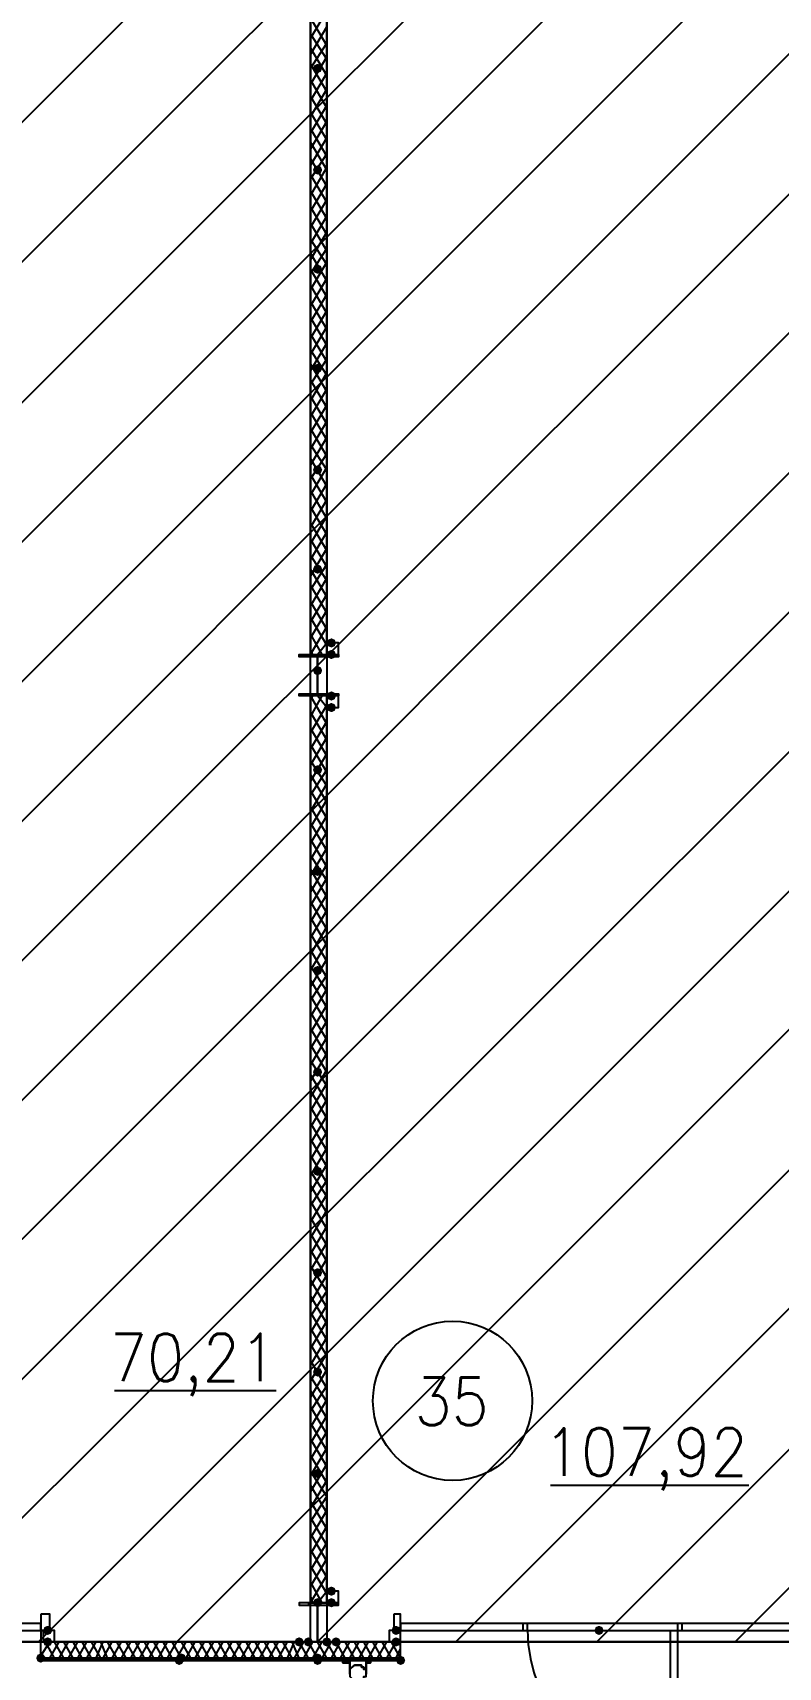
# Model space of a CAD drawing. Header units: millimetres. Extents: x 0 to 420, y 0 to 297.
# Drawn here: x 355.88 to 369.56, y 117.98 to 147.98 of the extents above; entities that cross this region are included whole.
import ezdxf

# ---------------------------------------------------------------- set-up
doc = ezdxf.new("R2010")
doc.units = ezdxf.units.MM
doc.layers.get('0').update_dxf_attribs({"linetype": 'CONTINUOUS'})
doc.styles.get("Standard").update_dxf_attribs({"font": 'STANDARD'})

msp = doc.modelspace()

# ---------------------------------------------------------------- hatches: boundary and pattern name
at = {"true_color": 0x000007}
for points in [[(361.188, 147.32), (361.163129, 147.260204), (361.103333, 147.235333), (361.043537, 147.260204), (361.018667, 147.32), (361.043537, 147.379796), (361.103333, 147.404667), (361.163129, 147.379796)], [(361.188, 145.457333), (361.163129, 145.397537), (361.103333, 145.372667), (361.043537, 145.397537), (361.018667, 145.457333), (361.043537, 145.517129), (361.103333, 145.542), (361.163129, 145.517129)], [(361.188, 143.637), (361.163129, 143.577204), (361.103333, 143.552333), (361.043537, 143.577204), (361.018667, 143.637), (361.043537, 143.696796), (361.103333, 143.721667), (361.163129, 143.696796)], [(361.188, 141.816667), (361.163129, 141.756871), (361.103333, 141.732), (361.043537, 141.756871), (361.018667, 141.816667), (361.043537, 141.876462), (361.103333, 141.901333), (361.163129, 141.876463)], [(361.188, 139.954), (361.163129, 139.894204), (361.103333, 139.869333), (361.043537, 139.894204), (361.018667, 139.954), (361.043537, 140.013796), (361.103333, 140.038667), (361.163129, 140.013796)], [(361.188, 138.133667), (361.163129, 138.073871), (361.103333, 138.049), (361.043537, 138.073871), (361.018667, 138.133667), (361.043537, 138.193462), (361.103333, 138.218333), (361.163129, 138.193463)], [(361.442, 136.779), (361.417129, 136.719204), (361.357333, 136.694333), (361.297537, 136.719204), (361.272667, 136.779), (361.297537, 136.838796), (361.357333, 136.863667), (361.417129, 136.838796)], [(361.442, 136.567333), (361.417129, 136.507537), (361.357333, 136.482667), (361.297537, 136.507537), (361.272667, 136.567333), (361.297537, 136.627129), (361.357333, 136.652), (361.417129, 136.627129)], [(361.188, 136.271), (361.163129, 136.211204), (361.103333, 136.186333), (361.043537, 136.211204), (361.018667, 136.271), (361.043537, 136.330796), (361.103333, 136.355667), (361.163129, 136.330796)], [(361.442, 135.805333), (361.417129, 135.745537), (361.357333, 135.720667), (361.297537, 135.745537), (361.272667, 135.805333), (361.297537, 135.865129), (361.357333, 135.89), (361.417129, 135.865129)], [(361.442, 135.593667), (361.417129, 135.533871), (361.357333, 135.509), (361.297537, 135.533871), (361.272667, 135.593667), (361.297537, 135.653462), (361.357333, 135.678333), (361.417129, 135.653463)], [(361.188, 134.450667), (361.163129, 134.390871), (361.103333, 134.366), (361.043537, 134.390871), (361.018667, 134.450667), (361.043537, 134.510462), (361.103333, 134.535333), (361.163129, 134.510463)], [(361.188, 132.588), (361.163129, 132.528204), (361.103333, 132.503333), (361.043537, 132.528204), (361.018667, 132.588), (361.043537, 132.647796), (361.103333, 132.672667), (361.163129, 132.647796)], [(361.188, 130.767667), (361.163129, 130.707871), (361.103333, 130.683), (361.043537, 130.707871), (361.018667, 130.767667), (361.043537, 130.827462), (361.103333, 130.852333), (361.163129, 130.827463)], [(361.188, 128.905), (361.163129, 128.845204), (361.103333, 128.820333), (361.043537, 128.845204), (361.018667, 128.905), (361.043537, 128.964796), (361.103333, 128.989667), (361.163129, 128.964796)], [(361.188, 127.084667), (361.163129, 127.024871), (361.103333, 127), (361.043537, 127.024871), (361.018667, 127.084667), (361.043537, 127.144462), (361.103333, 127.169333), (361.163129, 127.144463)], [(361.188, 125.222), (361.163129, 125.162204), (361.103333, 125.137333), (361.043537, 125.162204), (361.018667, 125.222), (361.043537, 125.281796), (361.103333, 125.306667), (361.163129, 125.281796)], [(361.188, 123.401667), (361.163129, 123.341871), (361.103333, 123.317), (361.043537, 123.341871), (361.018667, 123.401667), (361.043537, 123.461462), (361.103333, 123.486333), (361.163129, 123.461463)], [(361.188, 121.539), (361.163129, 121.479204), (361.103333, 121.454333), (361.043537, 121.479204), (361.018667, 121.539), (361.043537, 121.598796), (361.103333, 121.623667), (361.163129, 121.598796)], [(361.442, 119.38), (361.417129, 119.320204), (361.357333, 119.295333), (361.297537, 119.320204), (361.272667, 119.38), (361.297537, 119.439796), (361.357333, 119.464667), (361.417129, 119.439796)], [(361.188, 119.168333), (361.163129, 119.108538), (361.103333, 119.083667), (361.043537, 119.108538), (361.018667, 119.168333), (361.043537, 119.228129), (361.103333, 119.253), (361.163129, 119.228129)], [(361.442, 119.168333), (361.417129, 119.108538), (361.357333, 119.083667), (361.297537, 119.108538), (361.272667, 119.168333), (361.297537, 119.228129), (361.357333, 119.253), (361.417129, 119.228129)], [(356.235, 118.660333), (356.210129, 118.600538), (356.150333, 118.575667), (356.090537, 118.600538), (356.065667, 118.660333), (356.090537, 118.720129), (356.150333, 118.745), (356.210129, 118.720129)], [(356.235, 118.448667), (356.210129, 118.388871), (356.150333, 118.364), (356.090537, 118.388871), (356.065667, 118.448667), (356.090537, 118.508462), (356.150333, 118.533333), (356.210129, 118.508463)], [(360.849333, 118.448667), (360.824462, 118.388871), (360.764667, 118.364), (360.704871, 118.388871), (360.68, 118.448667), (360.704871, 118.508462), (360.764667, 118.533333), (360.824462, 118.508463)], [(361.018667, 118.448667), (360.993796, 118.388871), (360.934, 118.364), (360.874204, 118.388871), (360.849333, 118.448667), (360.874204, 118.508462), (360.934, 118.533333), (360.993796, 118.508463)], [(361.357333, 118.448667), (361.332462, 118.388871), (361.272667, 118.364), (361.212871, 118.388871), (361.188, 118.448667), (361.212871, 118.508462), (361.272667, 118.533333), (361.332462, 118.508463)], [(361.526667, 118.448667), (361.501796, 118.388871), (361.442, 118.364), (361.382204, 118.388871), (361.357333, 118.448667), (361.382204, 118.508462), (361.442, 118.533333), (361.501796, 118.508463)], [(362.627333, 118.660333), (362.602462, 118.600538), (362.542667, 118.575667), (362.482871, 118.600538), (362.458, 118.660333), (362.482871, 118.720129), (362.542667, 118.745), (362.602462, 118.720129)], [(362.627333, 118.448667), (362.602462, 118.388871), (362.542667, 118.364), (362.482871, 118.388871), (362.458, 118.448667), (362.482871, 118.508462), (362.542667, 118.533333), (362.602462, 118.508463)], [(366.352667, 118.660333), (366.327796, 118.600538), (366.268, 118.575667), (366.208204, 118.600538), (366.183333, 118.660333), (366.208204, 118.720129), (366.268, 118.745), (366.327796, 118.720129)], [(366.352667, 118.660333), (366.327796, 118.600538), (366.268, 118.575667), (366.208204, 118.600538), (366.183333, 118.660333), (366.208204, 118.720129), (366.268, 118.745), (366.327796, 118.720129)]]:
    msp.add_hatch(color=0, dxfattribs=at).paths.add_polyline_path(points, flags=0)
at = {"true_color": 0x0000fe}
for points in [[(356.108, 118.152333), (356.083129, 118.092537), (356.023333, 118.067667), (355.963538, 118.092537), (355.938667, 118.152333), (355.963537, 118.212129), (356.023333, 118.237), (356.083129, 118.212129)], [(358.648, 118.11), (358.623129, 118.050204), (358.563333, 118.025333), (358.503537, 118.050204), (358.478667, 118.11), (358.503537, 118.169796), (358.563333, 118.194667), (358.623129, 118.169796)], [(358.690333, 118.152333), (358.665462, 118.092537), (358.605667, 118.067667), (358.545871, 118.092537), (358.521, 118.152333), (358.545871, 118.212129), (358.605667, 118.237), (358.665462, 118.212129)], [(361.188, 118.152333), (361.163129, 118.092537), (361.103333, 118.067667), (361.043537, 118.092537), (361.018667, 118.152333), (361.043537, 118.212129), (361.103333, 118.237), (361.163129, 118.212129)], [(361.188, 118.152333), (361.163129, 118.092537), (361.103333, 118.067667), (361.043537, 118.092537), (361.018667, 118.152333), (361.043537, 118.212129), (361.103333, 118.237), (361.163129, 118.212129)], [(361.188, 118.11), (361.163129, 118.050204), (361.103333, 118.025333), (361.043537, 118.050204), (361.018667, 118.11), (361.043537, 118.169796), (361.103333, 118.194667), (361.163129, 118.169796)], [(361.188, 118.11), (361.163129, 118.050204), (361.103333, 118.025333), (361.043537, 118.050204), (361.018667, 118.11), (361.043537, 118.169796), (361.103333, 118.194667), (361.163129, 118.169796)], [(362.712, 118.11), (362.687129, 118.050204), (362.627333, 118.025333), (362.567538, 118.050204), (362.542667, 118.11), (362.567537, 118.169796), (362.627333, 118.194667), (362.687129, 118.169796)]]:
    msp.add_hatch(color=0, dxfattribs=at).paths.add_polyline_path(points, flags=0)
at = {"true_color": 0x000007}
h = msp.add_hatch(color=0, dxfattribs=at)
h.paths.add_polyline_path([(361.103333, 118.152333), (356.023333, 118.152333), (361.103333, 118.11)], flags=0)
h.paths.add_polyline_path([(356.023333, 118.152333), (361.103333, 118.11), (356.023333, 118.11)], flags=0)
h = msp.add_hatch(color=0, dxfattribs=at)
h.paths.add_polyline_path([(362.627333, 118.152333), (361.103333, 118.152333), (362.627333, 118.11)], flags=0)
h.paths.add_polyline_path([(361.103333, 118.152333), (362.627333, 118.11), (361.103333, 118.11)], flags=0)

# ---------------------------------------------------------------- linework, layer by layer
at = {"color": 0, "true_color": 0x000004}
for points in [[(327.787, 118.448666), (373.718667, 164.380333)], [(330.327, 118.448666), (376.301, 164.380333)], [(332.909334, 118.448666), (377.867334, 163.364333)], [(335.491667, 118.448666), (377.867334, 160.824333)], [(338.031667, 118.448666), (377.867334, 158.241999)], [(340.614, 118.448666), (377.867334, 155.701999)], [(343.154, 118.448666), (377.867334, 153.119666)], [(345.736334, 118.448666), (380.195667, 152.907999)], [(348.276334, 118.448666), (382.778, 152.907999)], [(350.858667, 118.448666), (385.318, 152.907999)], [(353.398667, 118.448666), (387.900333, 152.907999)], [(355.981, 118.448666), (390.440333, 152.907999)], [(358.521, 118.448666), (390.440333, 150.367999)], [(361.103334, 118.448666), (390.440333, 147.785666)], [(363.643334, 118.448666), (390.440333, 145.245666)], [(366.225667, 118.448666), (390.440333, 142.663333)], [(368.765667, 118.448666), (390.440333, 140.123333)]]:
    msp.add_lwpolyline(points, dxfattribs=at)
at = {"color": 0, "true_color": 0x000007}
for points in [[(343.873667, 152.908), (343.873667, 118.448667), (360.976333, 118.448667), (360.976333, 152.908), (360.722333, 152.908), (347.556667, 152.908)], [(368.723333, 152.908), (361.272667, 152.908), (361.272667, 118.448667), (373.930333, 118.448667), (373.930333, 124.502333), (390.440333, 124.502333), (390.440333, 135.805333), (390.440333, 152.908)], [(361.484333, 136.779), (361.272667, 136.779), (361.272667, 136.567333), (361.484333, 136.567333), (361.484333, 136.779), (361.272667, 136.779), (361.272667, 136.567333), (361.484333, 136.567333)], [(361.484333, 135.805333), (360.764667, 135.805333), (360.764667, 135.847667), (361.103333, 135.847667), (361.103333, 136.525), (360.764667, 136.525), (360.764667, 136.567333), (361.484333, 136.567333), (361.484333, 136.525), (361.103333, 136.525), (361.103333, 135.847667), (361.484333, 135.847667)], [(361.272667, 119.168333), (361.272667, 135.805333), (360.976333, 135.805333), (360.976333, 119.168333)], [(361.484333, 135.805333), (361.272667, 135.805333), (361.272667, 135.593667), (361.484333, 135.593667), (361.484333, 135.805333), (361.272667, 135.805333), (361.272667, 135.593667), (361.484333, 135.593667)], [(361.484333, 119.38), (361.272667, 119.38), (361.272667, 119.168333), (361.484333, 119.168333), (361.484333, 119.38), (361.272667, 119.38), (361.272667, 119.168333), (361.484333, 119.168333)], [(361.484333, 119.168333), (360.764667, 119.168333), (360.764667, 119.126), (361.103333, 119.126), (361.103333, 118.448667), (360.764667, 118.448667), (361.484333, 118.448667), (361.103333, 118.448667), (361.103333, 119.126), (361.484333, 119.126)], [(348.784333, 118.660333), (356.023333, 118.660333), (356.023333, 118.787333), (348.784333, 118.787333)], [(356.023333, 118.956667), (356.023333, 118.660333), (356.192667, 118.660333), (356.192667, 118.956667)], [(362.500333, 118.956667), (362.500333, 118.660333), (362.627333, 118.660333), (362.627333, 118.956667)], [(362.627333, 118.660333), (369.908667, 118.660333), (369.908667, 118.787333), (362.627333, 118.787333)], [(364.871, 118.660333), (364.955667, 118.660333), (364.955667, 118.787333), (364.871, 118.787333)], [(367.707333, 118.660333), (367.792, 118.660333), (367.792, 118.787333), (367.707333, 118.787333)], [(356.277333, 118.660333), (356.065667, 118.660333), (356.065667, 118.448667), (356.277333, 118.448667), (356.277333, 118.660333), (356.023333, 118.660333), (356.023333, 118.448667), (356.277333, 118.448667)], [(362.627333, 118.660333), (362.415667, 118.660333), (362.415667, 118.448667), (362.627333, 118.448667), (362.627333, 118.660333), (362.415667, 118.660333), (362.415667, 118.448667), (362.627333, 118.448667)], [(367.707333, 115.951), (367.580333, 115.951), (367.580333, 118.660333), (367.707333, 118.660333)], [(361.103333, 118.152333), (356.023333, 118.152333), (361.103333, 118.11)], [(356.023333, 118.152333), (361.103333, 118.11), (356.023333, 118.11)], [(356.023333, 118.11), (361.103333, 118.11), (361.103333, 118.152333), (356.023333, 118.152333)], [(356.023333, 118.11), (361.103333, 118.11), (361.103333, 118.152333), (356.023333, 118.152333)], [(362.627333, 118.152333), (361.103333, 118.152333), (362.627333, 118.11)], [(361.103333, 118.152333), (362.627333, 118.11), (361.103333, 118.11)], [(362.627333, 118.152333), (361.103333, 118.152333), (361.103333, 118.11), (362.627333, 118.11)], [(362.627333, 118.152333), (361.103333, 118.152333), (361.103333, 118.11), (362.627333, 118.11)], [(361.992333, 117.856), (361.992333, 117.898333), (361.992333, 117.940667), (361.95, 117.940667), (361.95, 117.983), (361.907667, 117.983), (361.907667, 118.025333), (361.865333, 118.025333), (361.823, 118.025333), (361.780667, 118.025333), (361.738333, 117.983), (361.696, 117.940667), (361.696, 117.898333), (361.696, 117.856), (361.696, 117.813667), (361.738333, 117.771333), (361.780667, 117.729), (361.823, 117.729), (361.865333, 117.729), (361.907667, 117.729), (361.907667, 117.771333), (361.95, 117.771333), (361.95, 117.813667), (361.992333, 117.813667)]]:
    msp.add_lwpolyline(points, close=True, dxfattribs=at)
for points in [[(360.976333, 152.908), (360.976333, 136.567333), (361.272667, 136.567333)], [(361.272667, 136.567333), (361.272667, 152.908)], [(360.976333, 147.870333), (361.272667, 148.378333)], [(361.272667, 147.743333), (360.976333, 148.251333)], [(360.976333, 147.574), (361.272667, 148.082)], [(361.272667, 147.489333), (360.976333, 147.955)], [(360.976333, 147.32), (361.272667, 147.785667)], [(361.272667, 147.193), (360.976333, 147.701)], [(360.976333, 147.023667), (361.272667, 147.531667)], [(361.272667, 146.896667), (360.976333, 147.404667)], [(360.976333, 146.727333), (361.272667, 147.235333)], [(361.272667, 146.600333), (360.976333, 147.108333)], [(360.976333, 146.431), (361.272667, 146.939)], [(361.272667, 146.304), (360.976333, 146.812)], [(360.976333, 146.134667), (361.272667, 146.642667)], [(361.272667, 146.007667), (360.976333, 146.515667)], [(360.976333, 145.838333), (361.272667, 146.346333)], [(361.272667, 145.711333), (360.976333, 146.219333)], [(360.976333, 145.542), (361.272667, 146.05)], [(361.272667, 145.457333), (360.976333, 145.965333)], [(360.976333, 145.288), (361.272667, 145.753667)], [(361.272667, 145.161), (360.976333, 145.669)], [(360.976333, 144.991667), (361.272667, 145.499667)], [(361.272667, 144.864667), (360.976333, 145.372667)], [(360.976333, 144.695333), (361.272667, 145.203333)], [(361.272667, 144.568333), (360.976333, 145.076333)], [(360.976333, 144.399), (361.272667, 144.907)], [(361.272667, 144.272), (360.976333, 144.78)], [(360.976333, 144.102667), (361.272667, 144.610667)], [(361.272667, 143.975667), (360.976333, 144.483667)], [(360.976333, 143.806333), (361.272667, 144.314333)], [(361.272667, 143.721667), (360.976333, 144.187333)], [(360.976333, 143.552333), (361.272667, 144.018)], [(361.272667, 143.425333), (360.976333, 143.933333)], [(360.976333, 143.256), (361.272667, 143.764)], [(361.272667, 143.129), (360.976333, 143.637)], [(360.976333, 142.959667), (361.272667, 143.467667)], [(361.272667, 142.832667), (360.976333, 143.340667)], [(360.976333, 142.663333), (361.272667, 143.171333)], [(361.272667, 142.536333), (360.976333, 143.044333)], [(360.976333, 142.367), (361.272667, 142.875)], [(361.272667, 142.24), (360.976333, 142.748)], [(360.976333, 142.070667), (361.272667, 142.578667)], [(361.272667, 141.943667), (360.976333, 142.451667)], [(360.976333, 141.774333), (361.272667, 142.282333)], [(361.272667, 141.689667), (360.976333, 142.155333)], [(360.976333, 141.520333), (361.272667, 141.986)], [(361.272667, 141.393333), (360.976333, 141.901333)], [(360.976333, 141.224), (361.272667, 141.732)], [(361.272667, 141.097), (360.976333, 141.605)], [(360.976333, 140.927667), (361.272667, 141.435667)], [(361.272667, 140.800667), (360.976333, 141.308667)], [(360.976333, 140.631333), (361.272667, 141.139333)], [(361.272667, 140.504333), (360.976333, 141.012333)], [(360.976333, 140.335), (361.272667, 140.843)], [(361.272667, 140.208), (360.976333, 140.716)], [(360.976333, 140.038667), (361.272667, 140.546667)], [(361.272667, 139.954), (360.976333, 140.419667)], [(360.976333, 139.784667), (361.272667, 140.250333)], [(361.272667, 139.657667), (360.976333, 140.165667)], [(360.976333, 139.488333), (361.272667, 139.996333)], [(361.272667, 139.361333), (360.976333, 139.869333)], [(360.976333, 139.192), (361.272667, 139.7)], [(361.272667, 139.065), (360.976333, 139.573)], [(360.976333, 138.895667), (361.272667, 139.403667)], [(361.272667, 138.768667), (360.976333, 139.276667)], [(360.976333, 138.599333), (361.272667, 139.107333)], [(361.272667, 138.472333), (360.976333, 138.980333)], [(360.976333, 138.303), (361.272667, 138.811)], [(361.272667, 138.176), (360.976333, 138.684)], [(360.976333, 138.006667), (361.272667, 138.514667)], [(361.272667, 137.922), (360.976333, 138.387667)], [(360.976333, 137.752667), (361.272667, 138.218333)], [(361.272667, 137.625667), (360.976333, 138.133667)], [(360.976333, 137.456333), (361.272667, 137.964333)], [(361.272667, 137.329333), (360.976333, 137.837333)], [(360.976333, 137.16), (361.272667, 137.668)], [(361.272667, 137.033), (360.976333, 137.541)], [(360.976333, 136.863667), (361.272667, 137.371667)], [(361.272667, 136.736667), (360.976333, 137.244667)], [(360.976333, 136.567333), (361.272667, 137.075333)], [(361.188, 136.567333), (360.976333, 136.948333)], [(361.103333, 136.567333), (361.272667, 136.779)], [(360.764667, 136.525), (360.764667, 136.567333)], [(360.934, 136.525), (360.934, 136.567333)], [(361.018667, 136.567333), (360.976333, 136.652)], [(361.103333, 135.805333), (361.103333, 136.567333)], [(361.272667, 136.525), (361.272667, 136.567333)], [(361.442, 136.525), (361.442, 136.567333)], [(360.764667, 135.805333), (360.764667, 135.847667)], [(360.934, 135.805333), (360.934, 135.847667)], [(360.976333, 135.720667), (361.018667, 135.805333)], [(360.976333, 135.424333), (361.188, 135.805333)], [(361.272667, 135.297333), (360.976333, 135.805333)], [(360.976333, 135.128), (361.272667, 135.636)], [(361.272667, 135.593667), (361.103333, 135.805333)], [(361.272667, 135.805333), (361.272667, 135.847667)], [(361.442, 135.805333), (361.442, 135.847667)], [(361.272667, 135.001), (360.976333, 135.509)], [(360.976333, 134.831667), (361.272667, 135.339667)], [(361.272667, 134.704667), (360.976333, 135.212667)], [(360.976333, 134.535333), (361.272667, 135.043333)], [(361.272667, 134.408333), (360.976333, 134.916333)], [(360.976333, 134.239), (361.272667, 134.747)], [(361.272667, 134.154333), (360.976333, 134.62)], [(360.976333, 133.985), (361.272667, 134.450667)], [(361.272667, 133.858), (360.976333, 134.366)], [(360.976333, 133.688667), (361.272667, 134.196667)], [(361.272667, 133.561667), (360.976333, 134.069667)], [(360.976333, 133.392333), (361.272667, 133.900333)], [(361.272667, 133.265333), (360.976333, 133.773333)], [(360.976333, 133.096), (361.272667, 133.604)], [(361.272667, 132.969), (360.976333, 133.477)], [(360.976333, 132.799667), (361.272667, 133.307667)], [(361.272667, 132.672667), (360.976333, 133.180667)], [(360.976333, 132.503333), (361.272667, 133.011333)], [(361.272667, 132.418667), (360.976333, 132.884333)], [(360.976333, 132.207), (361.272667, 132.715)], [(361.272667, 132.122333), (360.976333, 132.630333)], [(360.976333, 131.953), (361.272667, 132.461)], [(361.272667, 131.826), (360.976333, 132.334)], [(360.976333, 131.656667), (361.272667, 132.164667)], [(361.272667, 131.529667), (360.976333, 132.037667)], [(360.976333, 131.360333), (361.272667, 131.868333)], [(361.272667, 131.233333), (360.976333, 131.741333)], [(360.976333, 131.064), (361.272667, 131.572)], [(361.272667, 130.937), (360.976333, 131.445)], [(360.976333, 130.767667), (361.272667, 131.275667)], [(361.272667, 130.640667), (360.976333, 131.148667)], [(360.976333, 130.471333), (361.272667, 130.979333)], [(361.272667, 130.386667), (360.976333, 130.852333)], [(360.976333, 130.217333), (361.272667, 130.683)], [(361.272667, 130.090333), (360.976333, 130.598333)], [(360.976333, 129.921), (361.272667, 130.429)], [(361.272667, 129.794), (360.976333, 130.302)], [(360.976333, 129.624667), (361.272667, 130.132667)], [(361.272667, 129.497667), (360.976333, 130.005667)], [(360.976333, 129.328333), (361.272667, 129.836333)], [(361.272667, 129.201333), (360.976333, 129.709333)], [(360.976333, 129.032), (361.272667, 129.54)], [(361.272667, 128.905), (360.976333, 129.413)], [(360.976333, 128.735667), (361.272667, 129.243667)], [(361.272667, 128.651), (360.976333, 129.116667)], [(360.976333, 128.439333), (361.272667, 128.947333)], [(361.272667, 128.354667), (360.976333, 128.862667)], [(360.976333, 128.185333), (361.272667, 128.693333)], [(361.272667, 128.058333), (360.976333, 128.566333)], [(360.976333, 127.889), (361.272667, 128.397)], [(361.272667, 127.762), (360.976333, 128.27)], [(360.976333, 127.592667), (361.272667, 128.100667)], [(361.272667, 127.465667), (360.976333, 127.973667)], [(360.976333, 127.296333), (361.272667, 127.804333)], [(361.272667, 127.169333), (360.976333, 127.677333)], [(360.976333, 127), (361.272667, 127.508)], [(361.272667, 126.873), (360.976333, 127.381)], [(360.976333, 126.703667), (361.272667, 127.211667)], [(361.272667, 126.619), (360.976333, 127.084667)], [(360.976333, 126.449667), (361.272667, 126.915333)], [(361.272667, 126.322667), (360.976333, 126.830667)], [(360.976333, 126.153333), (361.272667, 126.661333)], [(361.272667, 126.026333), (360.976333, 126.534333)], [(360.976333, 125.857), (361.272667, 126.365)], [(361.272667, 125.73), (360.976333, 126.238)], [(360.976333, 125.560667), (361.272667, 126.068667)], [(361.272667, 125.433667), (360.976333, 125.941667)], [(360.976333, 125.264333), (361.272667, 125.772333)], [(361.272667, 125.137333), (360.976333, 125.645333)], [(360.976333, 124.968), (361.272667, 125.476)], [(361.272667, 124.883333), (360.976333, 125.349)], [(360.976333, 124.671667), (361.272667, 125.179667)], [(361.272667, 124.587), (360.976333, 125.095)], [(360.976333, 124.417667), (361.272667, 124.883333)], [(361.272667, 124.290667), (360.976333, 124.798667)], [(360.976333, 124.121333), (361.272667, 124.629333)], [(361.272667, 123.994333), (360.976333, 124.502333)], [(360.976333, 123.825), (361.272667, 124.333)], [(361.272667, 123.698), (360.976333, 124.206)], [(360.976333, 123.528667), (361.272667, 124.036667)], [(361.272667, 123.401667), (360.976333, 123.909667)], [(360.976333, 123.232333), (361.272667, 123.740333)], [(361.272667, 123.105333), (360.976333, 123.613333)], [(360.976333, 122.936), (361.272667, 123.444)], [(361.272667, 122.851333), (360.976333, 123.317)], [(357.378, 123.063), (360.341333, 123.063)], [(360.976333, 122.682), (361.272667, 123.147667)], [(361.272667, 122.555), (360.976333, 123.063)], [(360.976333, 122.385667), (361.272667, 122.893667)], [(361.272667, 122.258667), (360.976333, 122.766667)], [(360.976333, 122.089333), (361.272667, 122.597333)], [(361.272667, 121.962333), (360.976333, 122.470333)], [(360.976333, 121.793), (361.272667, 122.301)], [(361.272667, 121.666), (360.976333, 122.174)], [(360.976333, 121.496667), (361.272667, 122.004667)], [(361.272667, 121.369667), (360.976333, 121.877667)], [(360.976333, 121.200333), (361.272667, 121.708333)], [(361.272667, 121.115667), (360.976333, 121.581333)], [(360.976333, 120.904), (361.272667, 121.412)], [(361.272667, 120.819333), (360.976333, 121.327333)], [(365.379, 121.327333), (369.019667, 121.327333)], [(360.976333, 120.65), (361.272667, 121.115667)], [(361.272667, 120.523), (360.976333, 121.031)], [(360.976333, 120.353667), (361.272667, 120.861667)], [(361.272667, 120.226667), (360.976333, 120.734667)], [(360.976333, 120.057333), (361.272667, 120.565333)], [(361.272667, 119.930333), (360.976333, 120.438333)], [(360.976333, 119.761), (361.272667, 120.269)], [(361.272667, 119.634), (360.976333, 120.142)], [(360.976333, 119.464667), (361.272667, 119.972667)], [(361.272667, 119.337667), (360.976333, 119.845667)], [(360.976333, 119.168333), (361.272667, 119.676333)], [(361.188, 119.168333), (360.976333, 119.549333)], [(361.103333, 119.168333), (361.272667, 119.38)], [(360.764667, 119.168333), (360.764667, 119.126)], [(360.934, 119.168333), (360.934, 119.126)], [(361.018667, 119.168333), (360.976333, 119.295333)], [(361.103333, 119.168333), (361.103333, 118.448667)], [(361.272667, 119.168333), (361.272667, 119.126)], [(361.442, 119.168333), (361.442, 119.126)], [(352.425, 118.660333), (356.023333, 118.660333), (356.023333, 118.533333)], [(356.023333, 118.533333), (356.023333, 118.448667), (352.425, 118.448667)], [(362.627333, 118.533333), (362.627333, 118.660333), (366.268, 118.660333)], [(366.268, 118.448667), (362.627333, 118.448667), (362.627333, 118.533333)], [(364.955688, 118.671289), (364.969845, 118.401895), (365.009472, 118.13985), (365.073354, 117.886424), (365.160275, 117.642888), (365.269018, 117.410509), (365.398367, 117.19056), (365.547107, 116.98431), (365.714021, 116.793028), (365.897892, 116.617985), (366.097506, 116.46045), (366.311645, 116.321694), (366.539094, 116.202987), (366.778637, 116.105597), (367.029056, 116.030797), (367.289137, 115.979854), (367.557664, 115.95404)], [(366.268, 118.660333), (369.908667, 118.660333), (369.908667, 118.533333)], [(369.908667, 118.533333), (369.908667, 118.448667), (366.268, 118.448667)], [(356.023333, 118.194667), (356.192667, 118.448667)], [(356.023333, 118.152333), (356.023333, 118.448667)], [(356.023333, 118.152333), (356.023333, 118.448667)], [(356.108, 118.152333), (356.023333, 118.237)], [(356.277333, 118.152333), (356.108, 118.448667)], [(356.192667, 118.152333), (356.362, 118.448667)], [(362.500333, 118.448667), (356.192667, 118.448667)], [(356.446667, 118.152333), (356.277333, 118.448667)], [(356.362, 118.152333), (356.531333, 118.448667)], [(356.616, 118.152333), (356.446667, 118.448667)], [(356.531333, 118.152333), (356.700667, 118.448667)], [(356.785333, 118.152333), (356.616, 118.448667)], [(356.700667, 118.152333), (356.87, 118.448667)], [(356.954667, 118.152333), (356.785333, 118.448667)], [(356.87, 118.152333), (357.039333, 118.448667)], [(357.124, 118.152333), (356.954667, 118.448667)], [(357.039333, 118.152333), (357.166333, 118.448667)], [(357.251, 118.152333), (357.124, 118.448667)], [(357.166333, 118.152333), (357.335667, 118.448667)], [(357.420333, 118.152333), (357.251, 118.448667)], [(357.335667, 118.152333), (357.505, 118.448667)], [(357.589667, 118.152333), (357.420333, 118.448667)], [(357.505, 118.152333), (357.674333, 118.448667)], [(357.759, 118.152333), (357.589667, 118.448667)], [(357.674333, 118.152333), (357.843667, 118.448667)], [(357.928333, 118.152333), (357.759, 118.448667)], [(357.843667, 118.152333), (358.013, 118.448667)], [(358.097667, 118.152333), (357.928333, 118.448667)], [(358.013, 118.152333), (358.182333, 118.448667)], [(358.267, 118.152333), (358.097667, 118.448667)], [(358.182333, 118.152333), (358.351667, 118.448667)], [(358.436333, 118.152333), (358.267, 118.448667)], [(358.351667, 118.152333), (358.521, 118.448667)], [(358.605667, 118.152333), (358.436333, 118.448667)], [(358.521, 118.152333), (358.690333, 118.448667)], [(358.775, 118.152333), (358.605667, 118.448667)], [(358.690333, 118.152333), (358.859667, 118.448667)], [(358.944333, 118.152333), (358.775, 118.448667)], [(358.859667, 118.152333), (359.029, 118.448667)], [(359.113667, 118.152333), (358.944333, 118.448667)], [(359.029, 118.152333), (359.198333, 118.448667)], [(359.283, 118.152333), (359.113667, 118.448667)], [(359.198333, 118.152333), (359.367667, 118.448667)], [(359.452333, 118.152333), (359.283, 118.448667)], [(359.367667, 118.152333), (359.537, 118.448667)], [(359.621667, 118.152333), (359.452333, 118.448667)], [(359.537, 118.152333), (359.706333, 118.448667)], [(359.791, 118.152333), (359.621667, 118.448667)], [(359.706333, 118.152333), (359.875667, 118.448667)], [(359.960333, 118.152333), (359.791, 118.448667)], [(359.875667, 118.152333), (360.045, 118.448667)], [(360.129667, 118.152333), (359.960333, 118.448667)], [(360.045, 118.152333), (360.214333, 118.448667)], [(360.299, 118.152333), (360.129667, 118.448667)], [(360.214333, 118.152333), (360.383667, 118.448667)], [(360.468333, 118.152333), (360.299, 118.448667)], [(360.383667, 118.152333), (360.553, 118.448667)], [(360.637667, 118.152333), (360.468333, 118.448667)], [(360.553, 118.152333), (360.68, 118.448667)], [(360.764667, 118.152333), (360.637667, 118.448667)], [(360.68, 118.152333), (360.849333, 118.448667)], [(360.934, 118.152333), (360.764667, 118.448667)], [(360.849333, 118.152333), (361.018667, 118.448667)], [(361.103333, 118.152333), (360.934, 118.448667)], [(361.018667, 118.152333), (361.188, 118.448667)], [(361.272667, 118.152333), (361.103333, 118.448667)], [(361.188, 118.152333), (361.357333, 118.448667)], [(361.442, 118.152333), (361.272667, 118.448667)], [(361.357333, 118.152333), (361.526667, 118.448667)], [(361.611333, 118.152333), (361.442, 118.448667)], [(361.526667, 118.152333), (361.696, 118.448667)], [(361.780667, 118.152333), (361.611333, 118.448667)], [(361.696, 118.152333), (361.865333, 118.448667)], [(361.95, 118.152333), (361.780667, 118.448667)], [(361.865333, 118.152333), (362.034667, 118.448667)], [(362.119333, 118.152333), (361.95, 118.448667)], [(362.034667, 118.152333), (362.204, 118.448667)], [(362.288667, 118.152333), (362.119333, 118.448667)], [(362.204, 118.152333), (362.373333, 118.448667)], [(362.458, 118.152333), (362.288667, 118.448667)], [(362.373333, 118.152333), (362.542667, 118.448667)], [(362.627333, 118.152333), (362.458, 118.448667)], [(362.542667, 118.152333), (362.627333, 118.321667)], [(362.627333, 118.406333), (362.627333, 118.448667)], [(362.627333, 118.152333), (362.627333, 118.448667)], [(362.627333, 118.152333), (362.627333, 118.448667)], [(356.023333, 118.11), (361.103333, 118.11), (356.023333, 118.11), (361.103333, 118.152333)], [(356.023333, 118.152333), (362.627333, 118.152333)], [(361.103333, 118.152333), (362.627333, 118.152333), (361.103333, 118.11), (362.627333, 118.11)], [(361.696, 117.856), (361.696, 118.11), (361.569, 118.11), (361.569, 118.067667), (361.696, 118.067667), (361.696, 117.856)], [(361.696, 117.856), (361.696, 118.11), (361.569, 118.11), (361.696, 118.11), (361.696, 117.856)], [(361.696, 117.856), (361.696, 118.067667), (361.569, 118.067667), (361.569, 118.11), (361.569, 118.067667), (361.696, 118.067667), (361.696, 117.856)], [(361.696, 117.940667), (361.738333, 117.983), (361.780667, 118.025333), (361.823, 118.025333), (361.865333, 118.025333), (361.907667, 118.025333), (361.907667, 117.983), (361.95, 117.983), (361.95, 117.940667)], [(361.95, 117.940667), (361.95, 117.983), (361.907667, 117.983), (361.907667, 118.025333), (361.865333, 118.025333), (361.823, 118.025333), (361.780667, 118.025333), (361.738333, 117.983), (361.696, 117.940667)], [(361.992333, 117.856), (361.992333, 118.067667), (362.077, 118.067667), (362.077, 118.11), (361.992333, 118.11), (361.992333, 117.856)], [(361.992333, 117.856), (361.992333, 118.067667), (362.077, 118.067667), (362.077, 118.11), (361.992333, 118.11), (361.992333, 117.856)], [(361.992333, 117.856), (361.992333, 118.11), (362.077, 118.11), (362.077, 118.067667), (361.992333, 118.067667), (361.992333, 117.856)]]:
    msp.add_lwpolyline(points, dxfattribs=at)
msp.add_circle((363.579833, 122.8725), 1.4605, dxfattribs=at)

# ---------------------------------------------------------------- texts
at = {"color": 0, "true_color": 0x000007, "char_height": 0.872032, "attachment_point": 1}
for s, insert, width in [('70,21', (357.293333, 124.104372), 2.56764984), ('35', (362.881347, 123.300029), 1.06581688), ('107,92', (365.251986, 122.368699), 3.24589682)]:
    msp.add_mtext(s, dxfattribs=dict(at, insert=insert, width=width))

doc.saveas('drawing.dxf')
